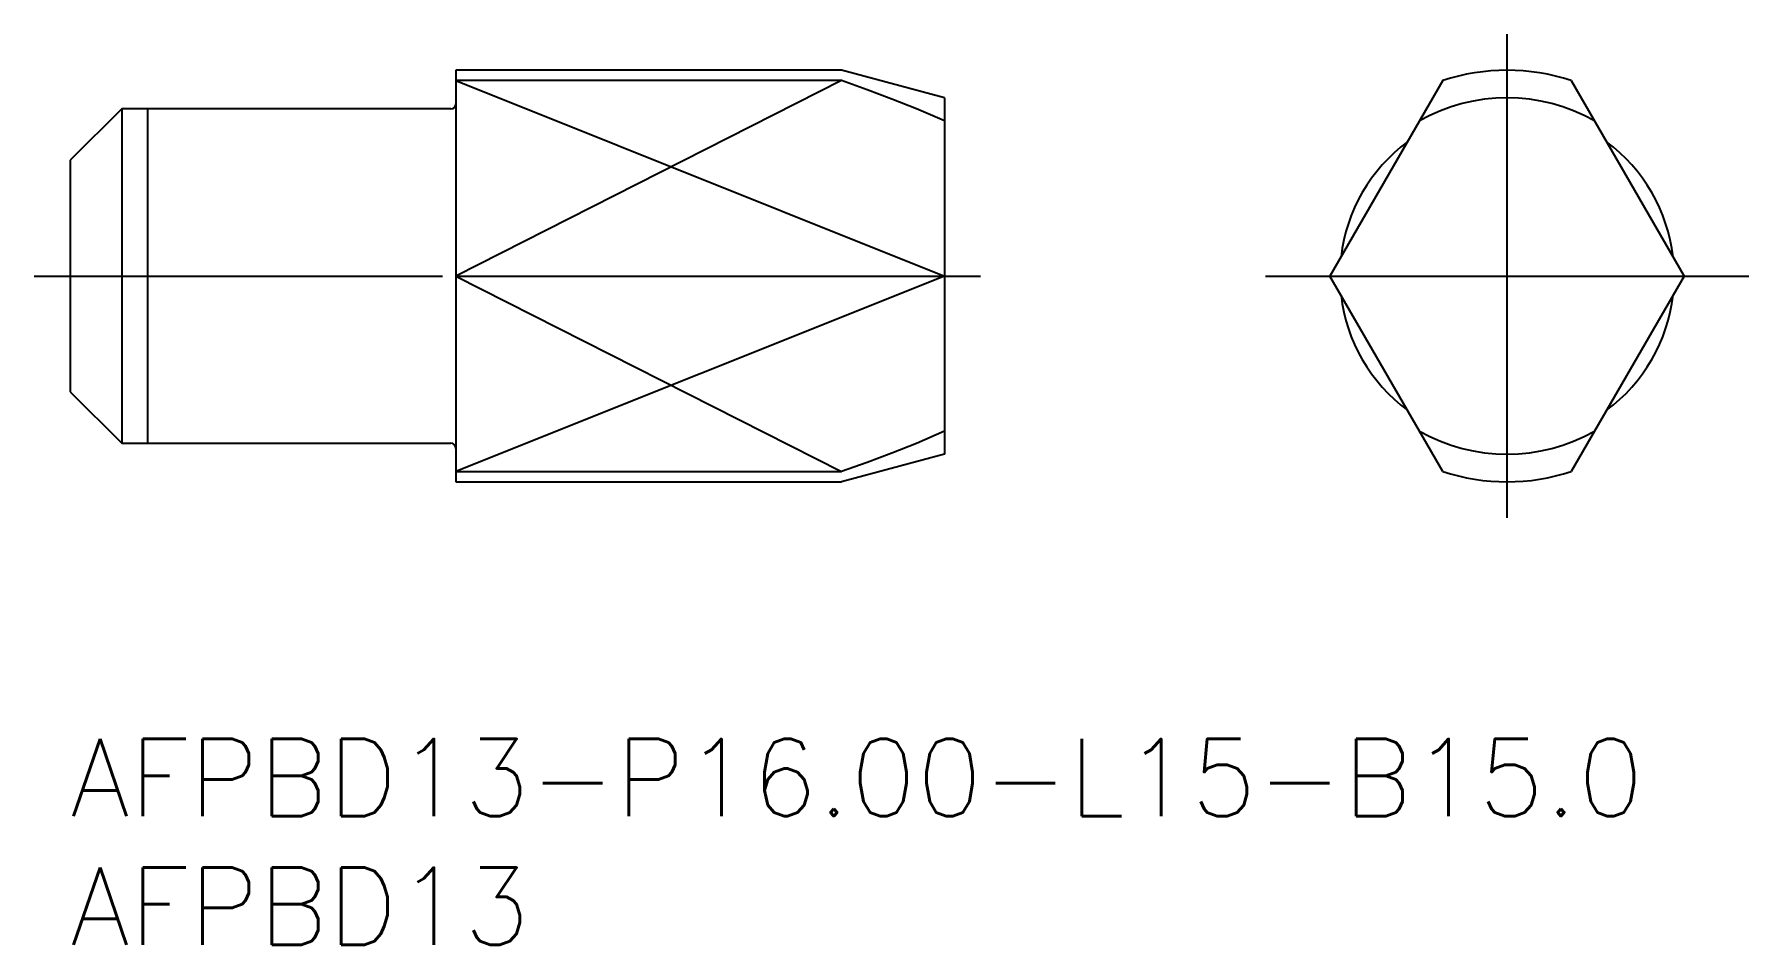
# Model space of a CAD drawing. Extents: x -1.4 to 65.3, y -8 to 27.4.
import ezdxf

# ---------------------------------------------------------------- set-up
doc = ezdxf.new("R2010")
doc.units = 0
doc.header["$LTSCALE"] = 0.5
doc.linetypes.add('CENTER', pattern=[50.8, 31.75, -6.35, 6.35, -6.35])
for name, color, linetype in [('MSM_CENTER', 1, 'CENTER'), ('MSM_CONTINUOUS', 7, 'CONTINUOUS'), ('MSM_NARROW', 5, 'CONTINUOUS'), ('MSM_PART_NUMBER', 7, 'CONTINUOUS')]:
    doc.layers.add(name, color=color, linetype=linetype)
doc.styles.get("Standard").update_dxf_attribs({"font": 'txt.shx', "height": 1, "bigfont": 'bigfont.shx'})

# ---------------------------------------------------------------- blocks, each defined once
blk = doc.blocks.new('*U14')
at = {"layer": 'MSM_PART_NUMBER'}
blk.add_text('AFPBD13-P16.00-L15-B15.0', height=3, dxfattribs=at).set_placement((0, -3))
blk = doc.blocks.new('*U15')
at = {"layer": 'MSM_PART_NUMBER'}
blk.add_text('AFPBD13', height=3, dxfattribs=at).set_placement((0, -8))

msp = doc.modelspace()

# ---------------------------------------------------------------- linework, layer by layer
at = {"layer": 'MSM_CENTER', "linetype": 'CONTINUOUS'}
for p, q in [((55.887, 8.6), (55.887, 27.4)), ((46.487, 18), (65.287, 18))]:
    msp.add_line(p, q, dxfattribs=at)
at = {"layer": 'MSM_CENTER'}
msp.add_line((-1.4, 18), (35.4, 18), dxfattribs=at)
at = {"layer": 'MSM_CONTINUOUS', "linetype": 'CONTINUOUS'}
for p, q in [((30, 26), (15, 26)), ((15, 26), (15, 10)), ((30.001, 25.599), (15, 25.599)), ((34, 24.928), (30, 26)), ((30.997, 25.244), (30.001, 25.599)), ((53.387, 25.599), (49, 18)), ((58.387, 25.599), (62.775, 18)), ((31.961, 24.883), (30.997, 25.244)), ((32.913, 24.505), (31.961, 24.883)), ((34, 24.928), (34, 11.072)), ((2, 24.5), (0, 22.5)), ((14.8, 24.5), (2, 24.5)), ((2, 24.5), (2, 11.5)), ((34, 24.038), (32.913, 24.505)), ((0, 22.5), (0, 13.5)), ((15, 18), (34, 18)), ((53.387, 10.401), (49, 18)), ((62.775, 18), (58.387, 10.401)), ((0, 13.5), (2, 11.5)), ((2, 11.5), (14.8, 11.5)), ((32.913, 11.495), (31.961, 11.117)), ((34, 11.962), (32.913, 11.495)), ((34, 11.072), (30, 10)), ((30.997, 10.756), (30.001, 10.401)), ((31.961, 11.117), (30.997, 10.756)), ((15, 10.401), (30.001, 10.401)), ((15, 10), (30, 10))]:
    msp.add_line(p, q, dxfattribs=at)
for centre, radius, start, end in [((55.887, 18), 8, 71.79004, 108.20996), ((14.8, 24.7), 0.2, 270, 0), ((55.887, 18), 6.5, 126.58512, 173.41488), ((55.887, 18), 6.5, 6.58512, 53.41488), ((55.887, 18), 6.5, 186.58512, 233.41488), ((55.887, 18), 6.5, 306.58512, 353.41488), ((14.8, 11.3), 0.2, 0, 90), ((55.887, 18), 8, 251.79004, 288.20996)]:
    msp.add_arc(centre, radius, start, end, dxfattribs=at)
at = {"layer": 'MSM_CONTINUOUS'}
for start, end in [(60.57824, 119.42176), (240.57824, 299.42176)]:
    msp.add_arc((55.887, 18), 6.928, start, end, dxfattribs=at)
at = {"layer": 'MSM_NARROW'}
for p, q in [((30.001, 25.599), (15, 18)), ((15, 25.599), (34, 18)), ((15, 18), (30, 10.401)), ((34, 18), (15, 10.401))]:
    msp.add_line(p, q, dxfattribs=at)
at = {"layer": 'MSM_NARROW', "linetype": 'CONTINUOUS'}
msp.add_line((3, 24.5), (3, 11.5), dxfattribs=at)

# ---------------------------------------------------------------- block references
at = {"layer": 'MSM_CONTINUOUS'}
for name in ['*U14', '*U15']:
    msp.add_blockref(name, (0, 0), dxfattribs=at)

doc.saveas('drawing.dxf')
